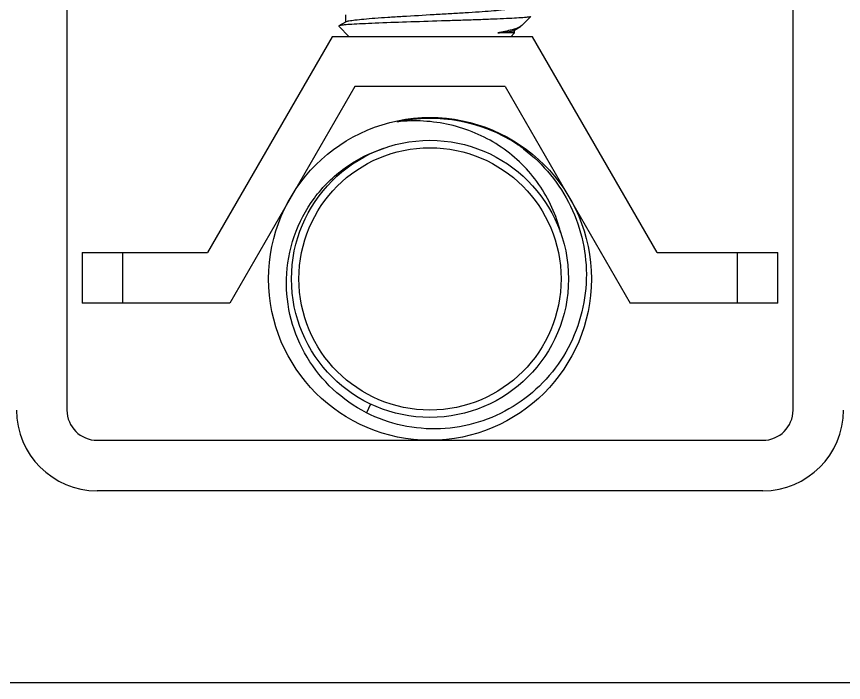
# Model space of a CAD drawing. Extents: x 27938 to 1507990, y 110129 to 923079.
# Drawn here: x 671513.5 to 671989.8, y 381981.9 to 382365.2 of the extents above; entities that cross this region are included whole.
import ezdxf

# ---------------------------------------------------------------- set-up
doc = ezdxf.new("R2010")
doc.units = 0
doc.header["$LTSCALE"] = 1000
doc.header["$MEASUREMENT"] = 0

msp = doc.modelspace()

# ---------------------------------------------------------------- linework, layer by layer
at = {"linetype": 'Continuous'}
for p, q in [((671542.55, 382522.04), (671542.55, 382138.71)), ((671960.73, 382138.71), (671960.73, 382522.04)), ((671702.97, 382366.3), (671702.97, 382362.08)), ((671703.21, 382362.22), (671702.97, 382362.08)), ((671804.53, 382360.04), (671809.72, 382365.23)), ((671809.72, 382365.23), (671809.68, 382365.19)), ((671699.14, 382359.86), (671699.08, 382359.7)), ((671705.18, 382353.61), (671699.08, 382359.7)), ((671702.97, 382362.08), (671699.14, 382359.86)), ((671800.08, 382357.32), (671800.31, 382357.46)), ((671800.31, 382357.46), (671803.71, 382359.44)), ((671800.31, 382355.82), (671800.31, 382357.46)), ((671804.53, 382360.04), (671803.71, 382359.44)), ((671695.34, 382353.61), (671623.58, 382229.32)), ((671810.63, 382353.61), (671695.34, 382353.61)), ((671800.31, 382355.82), (671790.69, 382355.82)), ((671798.11, 382353.61), (671800.31, 382355.82)), ((671882.38, 382229.32), (671810.63, 382353.61)), ((671708.38, 382325.04), (671636.35, 382200.28)), ((671794.9, 382325.04), (671708.38, 382325.04)), ((671794.9, 382325.04), (671866.94, 382200.28)), ((671805.28, 382289.27), (671805.46, 382289.13)), ((671805.46, 382289.13), (671805.57, 382289.05)), ((671806.65, 382288.39), (671806.79, 382288.29)), ((671551.27, 382229.32), (671551.27, 382200.28)), ((671551.27, 382229.32), (671623.58, 382229.32)), ((671574.5, 382229.32), (671574.5, 382200.28)), ((671882.38, 382229.32), (671952.02, 382229.32)), ((671928.79, 382200.28), (671928.79, 382229.32)), ((671952.02, 382200.28), (671952.02, 382229.32)), ((671636.35, 382200.28), (671551.27, 382200.28)), ((671952.02, 382200.28), (671866.94, 382200.28)), ((671717.37, 382142.18), (671715, 382137.19)), ((671559.98, 382121.29), (671644.34, 382121.29)), ((671644.34, 382121.29), (671943.31, 382121.29)), ((671661.1, 382092.25), (671559.98, 382092.25)), ((671943.31, 382092.25), (671661.1, 382092.25)), ((670932.71, 381981.9), (672570.57, 381981.9))]:
    msp.add_line(p, q, dxfattribs=at)
for radius in [92.93, 79.77, 75.5]:
    msp.add_circle((671751.64, 382214.22), radius, dxfattribs=at)
for centre, radius, start, end in [((671751.64, 382214.22), 92.35, 56.9142, 101.9142), ((671751.61, 382214.34), 92.22, 99.6229, 100.9604), ((671751.66, 382214.04), 92.53, 96.4409, 99.6221), ((671751.56, 382214.59), 91.97, 100.9605, 101.914), ((671742.95, 382213.56), 91.61, 95.2242, 96.5024), ((671749.91, 382215.84), 91.96, 54.7563, 55.46), ((671751.85, 382214.54), 91.97, 56.1178, 56.914), ((671749.8, 382215.68), 92.16, 52.9894, 54.7559), ((671751.75, 382214.39), 92.14, 55.3635, 56.1178), ((671751.62, 382214.2), 92.38, 53.431, 55.363), ((671559.98, 382138.71), 46.46, 180, 270), ((671559.98, 382138.71), 17.42, 180, 270), ((671943.31, 382138.71), 46.46, 270, 0), ((671943.31, 382138.71), 17.42, 270, 0)]:
    msp.add_arc(centre, radius, start, end, dxfattribs=at)
for points, knots in [([(671703.21, 382362.22), (671703.74, 382362.53), (671705.54, 382362.85), (671708.94, 382363.38), (671713.92, 382363.86), (671720.23, 382364.37), (671727.69, 382364.88), (671739.08, 382365.59), (671751.01, 382366.27), (671763.04, 382366.95), (671771.67, 382367.47), (671779.57, 382367.99), (671786.47, 382368.5), (671792.11, 382369), (671795.94, 382369.45), (671798.21, 382369.82), (671799.32, 382370.09), (671799.97, 382370.29), (671800.31, 382370.54), (671800.31, 382370.66)], [0, 0, 0, 0, 0.018976, 0.054803, 0.106452, 0.172137, 0.249523, 0.33584, 0.522662, 0.616451, 0.705988, 0.788055, 0.85971, 0.918396, 0.962045, 0.977754, 0.989231, 0.996485, 1, 1, 1, 1]), ([(671809.68, 382365.19), (671809.54, 382365.11), (671809.06, 382365.01), (671808.15, 382364.85), (671806.79, 382364.71), (671804.15, 382364.48), (671799.85, 382364.22), (671793.61, 382363.92), (671786.06, 382363.61), (671777.44, 382363.3), (671768.03, 382362.99), (671754.8, 382362.56), (671738.73, 382362.06), (671723.51, 382361.53), (671713.02, 382361.07), (671707.08, 382360.76), (671702.8, 382360.44), (671700.5, 382360.21), (671699.68, 382360.03)], [0, 0, 0, 0, 0.004521, 0.012961, 0.025337, 0.041576, 0.085186, 0.142522, 0.21184, 0.290971, 0.377381, 0.468257, 0.651262, 0.815293, 0.882867, 0.937432, 0.976969, 1, 1, 1, 1]), ([(671699.68, 382360.03), (671699.62, 382360.02), (671699.44, 382359.98), (671699.25, 382359.93), (671699.14, 382359.86)], [0, 0, 0, 0, 0.327761, 1, 1, 1, 1]), ([(671803.71, 382359.44), (671802.24, 382358.58), (671797.83, 382357.3), (671793.44, 382356.35), (671790.69, 382355.82)], [0, 0, 0, 0, 0.378609, 1, 1, 1, 1]), ([(671790.69, 382355.82), (671791.88, 382355.93), (671794, 382356.15), (671796.78, 382356.5), (671798.71, 382356.86), (671799.75, 382357.13), (671800.08, 382357.32)], [0, 0, 0, 0, 0.375937, 0.67081, 0.879434, 1, 1, 1, 1]), ([(671826.81, 382240.92), (671824.48, 382250.78), (671815.91, 382269.77), (671793.74, 382291.5), (671765.4, 382304.16), (671744.72, 382305.71), (671734.61, 382304.78)], [0, 0, 0, 0, 0.249705, 0.499631, 0.74973, 1, 1, 1, 1]), ([(671668.99, 382214.22), (671669.22, 382222.51), (671672.23, 382239.12), (671684, 382261.47), (671701.96, 382279.22), (671717.05, 382286.84), (671724.94, 382289.39)], [0, 0, 0, 0, 0.250031, 0.500035, 0.750022, 1, 1, 1, 1]), ([(671805.57, 382289.05), (671816.91, 382280.43), (671835.81, 382257.53), (671842.03, 382228.45), (671841.66, 382214.22)], [0, 0, 0, 0, 0.500074, 1, 1, 1, 1]), ([(671715, 382137.19), (671701.13, 382144.27), (671676.84, 382166.63), (671668.55, 382198.66), (671668.99, 382214.22)], [0, 0, 0, 0, 0.500109, 1, 1, 1, 1]), ([(671841.66, 382214.22), (671841.28, 382199.65), (671833.14, 382170.2), (671801.45, 382137.53), (671757.93, 382124.05), (671727.97, 382130.58), (671715, 382137.19)], [0, 0, 0, 0, 0.250101, 0.50014, 0.750107, 1, 1, 1, 1])]:
    msp.add_open_spline(points, degree=3, knots=knots, dxfattribs=at)

doc.saveas('drawing.dxf')
